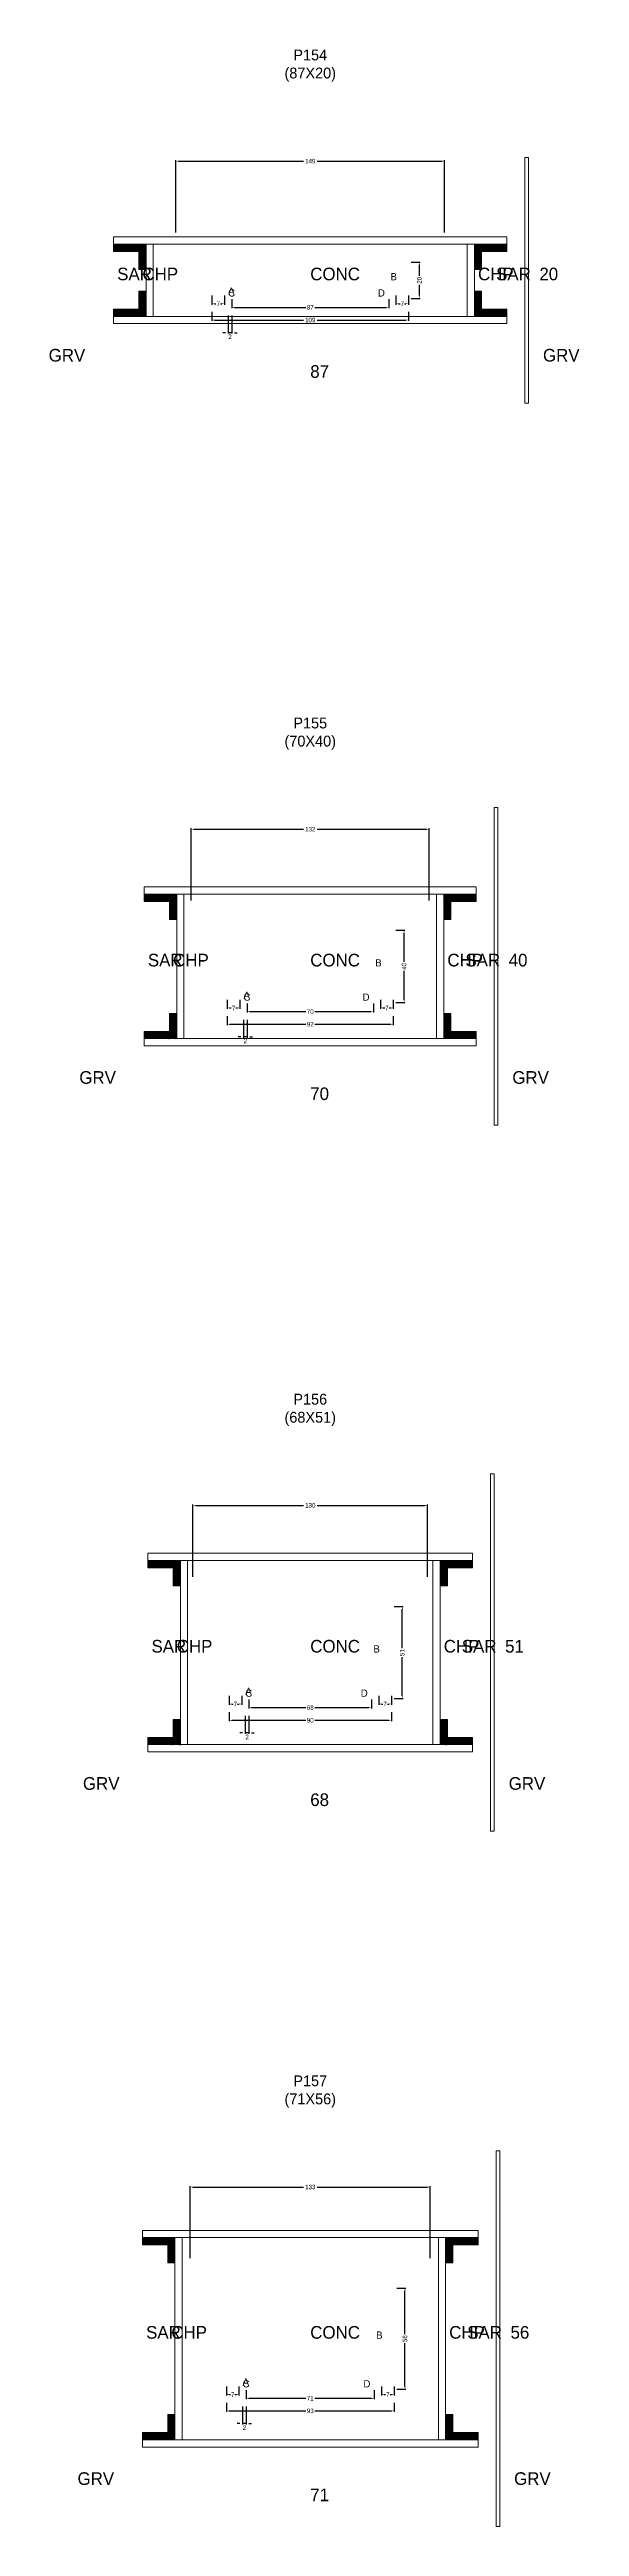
# Model space of a CAD drawing. Header units: centimetres. Extents: x -10500 to 4121, y -45226 to 295.
# Drawn here: x -145 to 149, y -39484 to -38112 of the extents above; entities that cross this region are included whole.
import ezdxf

# ---------------------------------------------------------------- set-up
doc = ezdxf.new("R2010")
doc.units = ezdxf.units.CM
for name, color, linetype in [('COTA', 241, 'Continuous'), ('Hachura', 251, 'Continuous'), ('NOMENCLATURA', 7, 'Continuous'), ('SARRAFO', 251, 'Continuous'), ('Texto Seção', 7, 'Continuous')]:
    doc.layers.add(name, color=color, linetype=linetype)
doc.dimstyles.new('cotax2', dxfattribs={"dimtxt": 2.5, "dimasz": 1.5, "dimexe": 0.5, "dimexo": 0.5, "dimgap": 0.5, "dimtad": 1, "dimcen": 2.5, "dimazin": 3, "dimtfac": 1, "dimtmove": 0, "dimatfit": 3})

# ---------------------------------------------------------------- blocks, each defined once
blk = doc.blocks.new('_CLOSEDFILLED')
at = {"color": 0, "linetype": 'BYBLOCK'}
blk.add_solid([(-1, 0.16), (0, 0), (-1, -0.16)], dxfattribs=at)
blk = doc.blocks.new('*D2640')
for p, q in [((-54.5, -38257.5), (-54.5, -38262.5)), ((54.5, -38257.5), (54.5, -38262.5)), ((-53, -38262), (-3.75, -38262)), ((3.75, -38262), (53, -38262))]:
    blk.add_line(p, q)
at = {"layer": 'Defpoints'}
for p in [(-54.5, -38257), (54.5, -38257), (-54.5, -38262)]:
    blk.add_point(p, dxfattribs=at)
at = {"layer": 'COTA', "xscale": 1.5, "yscale": 1.5, "rotation": 180}
blk.add_blockref('_CLOSEDFILLED', (-54.5, -38262), dxfattribs=at)
at = {"layer": 'COTA', "xscale": 1.5, "yscale": 1.5}
blk.add_blockref('_CLOSEDFILLED', (54.5, -38262), dxfattribs=at)
at = {"layer": 'COTA', "insert": (0, -38262), "char_height": 2.5, "attachment_point": 5}
blk.add_mtext('109', dxfattribs=at)
blk = doc.blocks.new('*D2641')
for p, q in [((-43.5, -38250.5), (-43.5, -38255.5)), ((-42, -38255), (-2.5, -38255)), ((2.5, -38255), (42, -38255)), ((43.5, -38250.5), (43.5, -38255.5))]:
    blk.add_line(p, q)
at = {"layer": 'Defpoints'}
for p in [(-43.5, -38250), (-43.5, -38255), (43.5, -38250)]:
    blk.add_point(p, dxfattribs=at)
at = {"layer": 'COTA', "xscale": 1.5, "yscale": 1.5, "rotation": 180}
blk.add_blockref('_CLOSEDFILLED', (-43.5, -38255), dxfattribs=at)
at = {"layer": 'COTA', "xscale": 1.5, "yscale": 1.5}
blk.add_blockref('_CLOSEDFILLED', (43.5, -38255), dxfattribs=at)
at = {"layer": 'COTA', "insert": (0, -38255), "char_height": 2.5, "attachment_point": 5}
blk.add_mtext('87', dxfattribs=at)
blk = doc.blocks.new('*D2642')
for p, q in [((56, -38230), (61, -38230)), ((60.5, -38237.5), (60.5, -38231.5)), ((60.5, -38248.5), (60.5, -38242.5)), ((56, -38250), (61, -38250))]:
    blk.add_line(p, q)
at = {"layer": 'Defpoints'}
for p in [(55.5, -38230), (55.5, -38250), (60.5, -38250)]:
    blk.add_point(p, dxfattribs=at)
at = {"layer": 'COTA', "xscale": 1.5, "yscale": 1.5}
for p, rotation in [((60.5, -38230), 90), ((60.5, -38250), 270)]:
    blk.add_blockref('_CLOSEDFILLED', p, dxfattribs=dict(at, rotation=rotation))
at = {"layer": 'COTA', "insert": (60.5, -38240), "char_height": 2.5, "attachment_point": 5, "rotation": 90}
blk.add_mtext('20', dxfattribs=at)
blk = doc.blocks.new('*D2643')
for p, q in [((-54.5, -38248.5), (-54.5, -38253.5)), ((-53, -38253), (-52.25, -38253)), ((-49.75, -38253), (-49, -38253)), ((-47.5, -38248.5), (-47.5, -38253.5))]:
    blk.add_line(p, q)
at = {"layer": 'Defpoints'}
for p in [(-54.5, -38248), (-54.5, -38253), (-47.5, -38248)]:
    blk.add_point(p, dxfattribs=at)
at = {"layer": 'COTA', "xscale": 1.5, "yscale": 1.5, "rotation": 180}
blk.add_blockref('_CLOSEDFILLED', (-54.5, -38253), dxfattribs=at)
at = {"layer": 'COTA', "xscale": 1.5, "yscale": 1.5}
blk.add_blockref('_CLOSEDFILLED', (-47.5, -38253), dxfattribs=at)
at = {"layer": 'COTA', "insert": (-51, -38253), "char_height": 2.5, "attachment_point": 5}
blk.add_mtext('7', dxfattribs=at)
blk = doc.blocks.new('*D2644')
for p, q in [((47.5, -38248.5), (47.5, -38253.5)), ((49, -38253), (49.75, -38253)), ((52.25, -38253), (53, -38253)), ((54.5, -38248.5), (54.5, -38253.5))]:
    blk.add_line(p, q)
at = {"layer": 'Defpoints'}
for p in [(47.5, -38248), (47.5, -38253), (54.5, -38248)]:
    blk.add_point(p, dxfattribs=at)
at = {"layer": 'COTA', "xscale": 1.5, "yscale": 1.5, "rotation": 180}
blk.add_blockref('_CLOSEDFILLED', (47.5, -38253), dxfattribs=at)
at = {"layer": 'COTA', "xscale": 1.5, "yscale": 1.5}
blk.add_blockref('_CLOSEDFILLED', (54.5, -38253), dxfattribs=at)
at = {"layer": 'COTA', "insert": (51, -38253), "char_height": 2.5, "attachment_point": 5}
blk.add_mtext('7', dxfattribs=at)
blk = doc.blocks.new('*D2645')
for p, q in [((-74.5, -38213.5), (-74.5, -38173.5)), ((-73, -38174), (-3.75, -38174)), ((3.75, -38174), (73, -38174)), ((74.5, -38213.5), (74.5, -38173.5))]:
    blk.add_line(p, q)
at = {"layer": 'Defpoints'}
for p in [(-74.5, -38174), (-74.5, -38214), (74.5, -38214)]:
    blk.add_point(p, dxfattribs=at)
at = {"layer": 'COTA', "xscale": 1.5, "yscale": 1.5, "rotation": 180}
blk.add_blockref('_CLOSEDFILLED', (-74.5, -38174), dxfattribs=at)
at = {"layer": 'COTA', "xscale": 1.5, "yscale": 1.5}
blk.add_blockref('_CLOSEDFILLED', (74.5, -38174), dxfattribs=at)
at = {"layer": 'COTA', "insert": (0, -38174), "char_height": 2.5, "attachment_point": 5}
blk.add_mtext('149', dxfattribs=at)
blk = doc.blocks.new('*D2666')
for p, q in [((-46, -38647.5), (-46, -38652.5)), ((-44.5, -38652), (-2.5, -38652)), ((2.5, -38652), (44.5, -38652)), ((46, -38647.5), (46, -38652.5))]:
    blk.add_line(p, q)
at = {"layer": 'Defpoints'}
for p in [(-46, -38647), (-46, -38652), (46, -38647)]:
    blk.add_point(p, dxfattribs=at)
at = {"layer": 'COTA', "xscale": 1.5, "yscale": 1.5, "rotation": 180}
blk.add_blockref('_CLOSEDFILLED', (-46, -38652), dxfattribs=at)
at = {"layer": 'COTA', "xscale": 1.5, "yscale": 1.5}
blk.add_blockref('_CLOSEDFILLED', (46, -38652), dxfattribs=at)
at = {"layer": 'COTA', "insert": (0, -38652), "char_height": 2.5, "attachment_point": 5}
blk.add_mtext('92', dxfattribs=at)
blk = doc.blocks.new('*D2667')
for p, q in [((-35, -38640.5), (-35, -38645.5)), ((35, -38640.5), (35, -38645.5)), ((-33.5, -38645), (-2.5, -38645)), ((2.5, -38645), (33.5, -38645))]:
    blk.add_line(p, q)
at = {"layer": 'Defpoints'}
for p in [(-35, -38640), (35, -38640), (-35, -38645)]:
    blk.add_point(p, dxfattribs=at)
at = {"layer": 'COTA', "xscale": 1.5, "yscale": 1.5, "rotation": 180}
blk.add_blockref('_CLOSEDFILLED', (-35, -38645), dxfattribs=at)
at = {"layer": 'COTA', "xscale": 1.5, "yscale": 1.5}
blk.add_blockref('_CLOSEDFILLED', (35, -38645), dxfattribs=at)
at = {"layer": 'COTA', "insert": (0, -38645), "char_height": 2.5, "attachment_point": 5}
blk.add_mtext('70', dxfattribs=at)
blk = doc.blocks.new('*D2668')
for p, q in [((47.5, -38600), (52.5, -38600)), ((52, -38617.5), (52, -38601.5)), ((52, -38638.5), (52, -38622.5)), ((47.5, -38640), (52.5, -38640))]:
    blk.add_line(p, q)
at = {"layer": 'Defpoints'}
for p in [(47, -38600), (47, -38640), (52, -38640)]:
    blk.add_point(p, dxfattribs=at)
at = {"layer": 'COTA', "xscale": 1.5, "yscale": 1.5}
for p, rotation in [((52, -38600), 90), ((52, -38640), 270)]:
    blk.add_blockref('_CLOSEDFILLED', p, dxfattribs=dict(at, rotation=rotation))
at = {"layer": 'COTA', "insert": (52, -38620), "char_height": 2.5, "attachment_point": 5, "rotation": 90}
blk.add_mtext('40', dxfattribs=at)
blk = doc.blocks.new('*D2669')
for p, q in [((-46, -38638.5), (-46, -38643.5)), ((-44.5, -38643), (-43.75, -38643)), ((-41.25, -38643), (-40.5, -38643)), ((-39, -38638.5), (-39, -38643.5))]:
    blk.add_line(p, q)
at = {"layer": 'Defpoints'}
for p in [(-46, -38638), (-46, -38643), (-39, -38638)]:
    blk.add_point(p, dxfattribs=at)
at = {"layer": 'COTA', "xscale": 1.5, "yscale": 1.5, "rotation": 180}
blk.add_blockref('_CLOSEDFILLED', (-46, -38643), dxfattribs=at)
at = {"layer": 'COTA', "xscale": 1.5, "yscale": 1.5}
blk.add_blockref('_CLOSEDFILLED', (-39, -38643), dxfattribs=at)
at = {"layer": 'COTA', "insert": (-42.5, -38643), "char_height": 2.5, "attachment_point": 5}
blk.add_mtext('7', dxfattribs=at)
blk = doc.blocks.new('*D2670')
for p, q in [((39, -38638.5), (39, -38643.5)), ((40.5, -38643), (41.25, -38643)), ((43.75, -38643), (44.5, -38643)), ((46, -38638.5), (46, -38643.5))]:
    blk.add_line(p, q)
at = {"layer": 'Defpoints'}
for p in [(39, -38638), (39, -38643), (46, -38638)]:
    blk.add_point(p, dxfattribs=at)
at = {"layer": 'COTA', "xscale": 1.5, "yscale": 1.5, "rotation": 180}
blk.add_blockref('_CLOSEDFILLED', (39, -38643), dxfattribs=at)
at = {"layer": 'COTA', "xscale": 1.5, "yscale": 1.5}
blk.add_blockref('_CLOSEDFILLED', (46, -38643), dxfattribs=at)
at = {"layer": 'COTA', "insert": (42.5, -38643), "char_height": 2.5, "attachment_point": 5}
blk.add_mtext('7', dxfattribs=at)
blk = doc.blocks.new('*D2671')
for p, q in [((-66, -38583.5), (-66, -38543.5)), ((-64.5, -38544), (-3.75, -38544)), ((3.75, -38544), (64.5, -38544)), ((66, -38583.5), (66, -38543.5))]:
    blk.add_line(p, q)
at = {"layer": 'Defpoints'}
for p in [(-66, -38544), (-66, -38584), (66, -38584)]:
    blk.add_point(p, dxfattribs=at)
at = {"layer": 'COTA', "xscale": 1.5, "yscale": 1.5, "rotation": 180}
blk.add_blockref('_CLOSEDFILLED', (-66, -38544), dxfattribs=at)
at = {"layer": 'COTA', "xscale": 1.5, "yscale": 1.5}
blk.add_blockref('_CLOSEDFILLED', (66, -38544), dxfattribs=at)
at = {"layer": 'COTA', "insert": (0, -38544), "char_height": 2.5, "attachment_point": 5}
blk.add_mtext('132', dxfattribs=at)
blk = doc.blocks.new('*D2692')
for p, q in [((-45, -39033), (-45, -39038)), ((-43.5, -39037.5), (-2.5, -39037.5)), ((2.5, -39037.5), (43.5, -39037.5)), ((45, -39033), (45, -39038))]:
    blk.add_line(p, q)
at = {"layer": 'Defpoints'}
for p in [(-45, -39032.5), (-45, -39037.5), (45, -39032.5)]:
    blk.add_point(p, dxfattribs=at)
at = {"layer": 'COTA', "xscale": 1.5, "yscale": 1.5, "rotation": 180}
blk.add_blockref('_CLOSEDFILLED', (-45, -39037.5), dxfattribs=at)
at = {"layer": 'COTA', "xscale": 1.5, "yscale": 1.5}
blk.add_blockref('_CLOSEDFILLED', (45, -39037.5), dxfattribs=at)
at = {"layer": 'COTA', "insert": (0, -39037.5), "char_height": 2.5, "attachment_point": 5}
blk.add_mtext('90', dxfattribs=at)
blk = doc.blocks.new('*D2693')
for p, q in [((-34, -39026), (-34, -39031)), ((34, -39026), (34, -39031)), ((-32.5, -39030.5), (-2.5, -39030.5)), ((2.5, -39030.5), (32.5, -39030.5))]:
    blk.add_line(p, q)
at = {"layer": 'Defpoints'}
for p in [(-34, -39025.5), (34, -39025.5), (-34, -39030.5)]:
    blk.add_point(p, dxfattribs=at)
at = {"layer": 'COTA', "xscale": 1.5, "yscale": 1.5, "rotation": 180}
blk.add_blockref('_CLOSEDFILLED', (-34, -39030.5), dxfattribs=at)
at = {"layer": 'COTA', "xscale": 1.5, "yscale": 1.5}
blk.add_blockref('_CLOSEDFILLED', (34, -39030.5), dxfattribs=at)
at = {"layer": 'COTA', "insert": (0, -39030.5), "char_height": 2.5, "attachment_point": 5}
blk.add_mtext('68', dxfattribs=at)
blk = doc.blocks.new('*D2694')
for p, q in [((46.5, -38974.5), (51.5, -38974.5)), ((51, -38997.5), (51, -38976)), ((51, -39024), (51, -39002.5)), ((46.5, -39025.5), (51.5, -39025.5))]:
    blk.add_line(p, q)
at = {"layer": 'Defpoints'}
for p in [(46, -38974.5), (46, -39025.5), (51, -39025.5)]:
    blk.add_point(p, dxfattribs=at)
at = {"layer": 'COTA', "xscale": 1.5, "yscale": 1.5}
for p, rotation in [((51, -38974.5), 90), ((51, -39025.5), 270)]:
    blk.add_blockref('_CLOSEDFILLED', p, dxfattribs=dict(at, rotation=rotation))
at = {"layer": 'COTA', "insert": (51, -39000), "char_height": 2.5, "attachment_point": 5, "rotation": 90}
blk.add_mtext('51', dxfattribs=at)
blk = doc.blocks.new('*D2695')
for p, q in [((-45, -39024), (-45, -39029)), ((-38, -39024), (-38, -39029)), ((-43.5, -39028.5), (-42.75, -39028.5)), ((-40.25, -39028.5), (-39.5, -39028.5))]:
    blk.add_line(p, q)
at = {"layer": 'Defpoints'}
for p in [(-45, -39023.5), (-38, -39023.5), (-45, -39028.5)]:
    blk.add_point(p, dxfattribs=at)
at = {"layer": 'COTA', "xscale": 1.5, "yscale": 1.5, "rotation": 180}
blk.add_blockref('_CLOSEDFILLED', (-45, -39028.5), dxfattribs=at)
at = {"layer": 'COTA', "xscale": 1.5, "yscale": 1.5}
blk.add_blockref('_CLOSEDFILLED', (-38, -39028.5), dxfattribs=at)
at = {"layer": 'COTA', "insert": (-41.5, -39028.5), "char_height": 2.5, "attachment_point": 5}
blk.add_mtext('7', dxfattribs=at)
blk = doc.blocks.new('*D2696')
for p, q in [((38, -39024), (38, -39029)), ((45, -39024), (45, -39029)), ((39.5, -39028.5), (40.25, -39028.5)), ((42.75, -39028.5), (43.5, -39028.5))]:
    blk.add_line(p, q)
at = {"layer": 'Defpoints'}
for p in [(38, -39023.5), (45, -39023.5), (38, -39028.5)]:
    blk.add_point(p, dxfattribs=at)
at = {"layer": 'COTA', "xscale": 1.5, "yscale": 1.5, "rotation": 180}
blk.add_blockref('_CLOSEDFILLED', (38, -39028.5), dxfattribs=at)
at = {"layer": 'COTA', "xscale": 1.5, "yscale": 1.5}
blk.add_blockref('_CLOSEDFILLED', (45, -39028.5), dxfattribs=at)
at = {"layer": 'COTA', "insert": (41.5, -39028.5), "char_height": 2.5, "attachment_point": 5}
blk.add_mtext('7', dxfattribs=at)
blk = doc.blocks.new('*D2697')
for p, q in [((-65, -38958), (-65, -38918)), ((65, -38958), (65, -38918)), ((-63.5, -38918.5), (-3.75, -38918.5)), ((3.75, -38918.5), (63.5, -38918.5))]:
    blk.add_line(p, q)
at = {"layer": 'Defpoints'}
for p in [(-65, -38918.5), (-65, -38958.5), (65, -38958.5)]:
    blk.add_point(p, dxfattribs=at)
at = {"layer": 'COTA', "xscale": 1.5, "yscale": 1.5, "rotation": 180}
blk.add_blockref('_CLOSEDFILLED', (-65, -38918.5), dxfattribs=at)
at = {"layer": 'COTA', "xscale": 1.5, "yscale": 1.5}
blk.add_blockref('_CLOSEDFILLED', (65, -38918.5), dxfattribs=at)
at = {"layer": 'COTA', "insert": (0, -38918.5), "char_height": 2.5, "attachment_point": 5}
blk.add_mtext('130', dxfattribs=at)
blk = doc.blocks.new('*D2718')
for p, q in [((-46.5, -39415.5), (-46.5, -39420.5)), ((-45, -39420), (-2.5, -39420)), ((2.5, -39420), (45, -39420)), ((46.5, -39415.5), (46.5, -39420.5))]:
    blk.add_line(p, q)
at = {"layer": 'Defpoints'}
for p in [(-46.5, -39415), (-46.5, -39420), (46.5, -39415)]:
    blk.add_point(p, dxfattribs=at)
at = {"layer": 'COTA', "xscale": 1.5, "yscale": 1.5, "rotation": 180}
blk.add_blockref('_CLOSEDFILLED', (-46.5, -39420), dxfattribs=at)
at = {"layer": 'COTA', "xscale": 1.5, "yscale": 1.5}
blk.add_blockref('_CLOSEDFILLED', (46.5, -39420), dxfattribs=at)
at = {"layer": 'COTA', "insert": (0, -39420), "char_height": 2.5, "attachment_point": 5}
blk.add_mtext('93', dxfattribs=at)
blk = doc.blocks.new('*D2719')
for p, q in [((-35.5, -39408.5), (-35.5, -39413.5)), ((35.5, -39408.5), (35.5, -39413.5)), ((-34, -39413), (-2.5, -39413)), ((2.5, -39413), (34, -39413))]:
    blk.add_line(p, q)
at = {"layer": 'Defpoints'}
for p in [(-35.5, -39408), (35.5, -39408), (-35.5, -39413)]:
    blk.add_point(p, dxfattribs=at)
at = {"layer": 'COTA', "xscale": 1.5, "yscale": 1.5, "rotation": 180}
blk.add_blockref('_CLOSEDFILLED', (-35.5, -39413), dxfattribs=at)
at = {"layer": 'COTA', "xscale": 1.5, "yscale": 1.5}
blk.add_blockref('_CLOSEDFILLED', (35.5, -39413), dxfattribs=at)
at = {"layer": 'COTA', "insert": (0, -39413), "char_height": 2.5, "attachment_point": 5}
blk.add_mtext('71', dxfattribs=at)
blk = doc.blocks.new('*D2720')
for p, q in [((48, -39352), (53, -39352)), ((52.5, -39377.5), (52.5, -39353.5)), ((52.5, -39406.5), (52.5, -39382.5)), ((48, -39408), (53, -39408))]:
    blk.add_line(p, q)
at = {"layer": 'Defpoints'}
for p in [(47.5, -39352), (47.5, -39408), (52.5, -39408)]:
    blk.add_point(p, dxfattribs=at)
at = {"layer": 'COTA', "xscale": 1.5, "yscale": 1.5}
for p, rotation in [((52.5, -39352), 90), ((52.5, -39408), 270)]:
    blk.add_blockref('_CLOSEDFILLED', p, dxfattribs=dict(at, rotation=rotation))
at = {"layer": 'COTA', "insert": (52.5, -39380), "char_height": 2.5, "attachment_point": 5, "rotation": 90}
blk.add_mtext('56', dxfattribs=at)
blk = doc.blocks.new('*D2721')
for p, q in [((-46.5, -39406.5), (-46.5, -39411.5)), ((-45, -39411), (-44.25, -39411)), ((-41.75, -39411), (-41, -39411)), ((-39.5, -39406.5), (-39.5, -39411.5))]:
    blk.add_line(p, q)
at = {"layer": 'Defpoints'}
for p in [(-46.5, -39406), (-46.5, -39411), (-39.5, -39406)]:
    blk.add_point(p, dxfattribs=at)
at = {"layer": 'COTA', "xscale": 1.5, "yscale": 1.5, "rotation": 180}
blk.add_blockref('_CLOSEDFILLED', (-46.5, -39411), dxfattribs=at)
at = {"layer": 'COTA', "xscale": 1.5, "yscale": 1.5}
blk.add_blockref('_CLOSEDFILLED', (-39.5, -39411), dxfattribs=at)
at = {"layer": 'COTA', "insert": (-43, -39411), "char_height": 2.5, "attachment_point": 5}
blk.add_mtext('7', dxfattribs=at)
blk = doc.blocks.new('*D2722')
for p, q in [((39.5, -39406.5), (39.5, -39411.5)), ((41, -39411), (41.75, -39411)), ((44.25, -39411), (45, -39411)), ((46.5, -39406.5), (46.5, -39411.5))]:
    blk.add_line(p, q)
at = {"layer": 'Defpoints'}
for p in [(39.5, -39406), (39.5, -39411), (46.5, -39406)]:
    blk.add_point(p, dxfattribs=at)
at = {"layer": 'COTA', "xscale": 1.5, "yscale": 1.5, "rotation": 180}
blk.add_blockref('_CLOSEDFILLED', (39.5, -39411), dxfattribs=at)
at = {"layer": 'COTA', "xscale": 1.5, "yscale": 1.5}
blk.add_blockref('_CLOSEDFILLED', (46.5, -39411), dxfattribs=at)
at = {"layer": 'COTA', "insert": (43, -39411), "char_height": 2.5, "attachment_point": 5}
blk.add_mtext('7', dxfattribs=at)
blk = doc.blocks.new('*D2723')
for p, q in [((-66.5, -39335.5), (-66.5, -39295.5)), ((-65, -39296), (-3.75, -39296)), ((3.75, -39296), (65, -39296)), ((66.5, -39335.5), (66.5, -39295.5))]:
    blk.add_line(p, q)
at = {"layer": 'Defpoints'}
for p in [(-66.5, -39296), (-66.5, -39336), (66.5, -39336)]:
    blk.add_point(p, dxfattribs=at)
at = {"layer": 'COTA', "xscale": 1.5, "yscale": 1.5, "rotation": 180}
blk.add_blockref('_CLOSEDFILLED', (-66.5, -39296), dxfattribs=at)
at = {"layer": 'COTA', "xscale": 1.5, "yscale": 1.5}
blk.add_blockref('_CLOSEDFILLED', (66.5, -39296), dxfattribs=at)
at = {"layer": 'COTA', "insert": (0, -39296), "char_height": 2.5, "attachment_point": 5}
blk.add_mtext('133', dxfattribs=at)

msp = doc.modelspace()

# ---------------------------------------------------------------- hatches: boundary and pattern name
at = {"layer": 'SARRAFO'}
h = msp.add_hatch(dxfattribs=at)
h.set_pattern_fill('SOLID', scale=2)
h.paths.add_polyline_path([(-109, -38224), (-95, -38224), (-95, -38220), (-109, -38220)])
h = msp.add_hatch(dxfattribs=at)
h.set_pattern_fill('SOLID', scale=2)
h.paths.add_polyline_path([(-95, -38234), (-91, -38234), (-91, -38220), (-95, -38220)])
h = msp.add_hatch(dxfattribs=at)
h.set_pattern_fill('SOLID', scale=2)
h.paths.add_polyline_path([(91, -38234), (95, -38234), (95, -38220), (91, -38220)])
h = msp.add_hatch(dxfattribs=at)
h.set_pattern_fill('SOLID', scale=2)
h.paths.add_polyline_path([(95, -38224), (109, -38224), (109, -38220), (95, -38220)])
h = msp.add_hatch(dxfattribs=at)
h.set_pattern_fill('SOLID', scale=2)
h.paths.add_polyline_path([(-109, -38260), (-95, -38260), (-95, -38256), (-109, -38256)])
h = msp.add_hatch(dxfattribs=at)
h.set_pattern_fill('SOLID', scale=2)
h.paths.add_polyline_path([(-95, -38260), (-91, -38260), (-91, -38246), (-95, -38246)])
h = msp.add_hatch(dxfattribs=at)
h.set_pattern_fill('SOLID', scale=2)
h.paths.add_polyline_path([(91, -38260), (95, -38260), (95, -38246), (91, -38246)])
h = msp.add_hatch(dxfattribs=at)
h.set_pattern_fill('SOLID', scale=2)
h.paths.add_polyline_path([(95, -38260), (109, -38260), (109, -38256), (95, -38256)])
h = msp.add_hatch(dxfattribs=at)
h.set_pattern_fill('SOLID', scale=2)
h.paths.add_polyline_path([(-92, -38584), (-78, -38584), (-78, -38580), (-92, -38580)])
h = msp.add_hatch(dxfattribs=at)
h.set_pattern_fill('SOLID', scale=2)
h.paths.add_polyline_path([(-78, -38594), (-74, -38594), (-74, -38580), (-78, -38580)])
h = msp.add_hatch(dxfattribs=at)
h.set_pattern_fill('SOLID', scale=2)
h.paths.add_polyline_path([(74, -38594), (78, -38594), (78, -38580), (74, -38580)])
h = msp.add_hatch(dxfattribs=at)
h.set_pattern_fill('SOLID', scale=2)
h.paths.add_polyline_path([(78, -38584), (92, -38584), (92, -38580), (78, -38580)])
h = msp.add_hatch(dxfattribs=at)
h.set_pattern_fill('SOLID', scale=2)
h.paths.add_polyline_path([(-92, -38660), (-78, -38660), (-78, -38656), (-92, -38656)])
h = msp.add_hatch(dxfattribs=at)
h.set_pattern_fill('SOLID', scale=2)
h.paths.add_polyline_path([(-78, -38660), (-74, -38660), (-74, -38646), (-78, -38646)])
h = msp.add_hatch(dxfattribs=at)
h.set_pattern_fill('SOLID', scale=2)
h.paths.add_polyline_path([(74, -38660), (78, -38660), (78, -38646), (74, -38646)])
h = msp.add_hatch(dxfattribs=at)
h.set_pattern_fill('SOLID', scale=2)
h.paths.add_polyline_path([(78, -38660), (92, -38660), (92, -38656), (78, -38656)])
h = msp.add_hatch(dxfattribs=at)
h.set_pattern_fill('SOLID', scale=2)
h.paths.add_polyline_path([(-90, -38953), (-76, -38953), (-76, -38949), (-90, -38949)])
h = msp.add_hatch(dxfattribs=at)
h.set_pattern_fill('SOLID', scale=2)
h.paths.add_polyline_path([(-76, -38963), (-72, -38963), (-72, -38949), (-76, -38949)])
h = msp.add_hatch(dxfattribs=at)
h.set_pattern_fill('SOLID', scale=2)
h.paths.add_polyline_path([(72, -38963), (76, -38963), (76, -38949), (72, -38949)])
h = msp.add_hatch(dxfattribs=at)
h.set_pattern_fill('SOLID', scale=2)
h.paths.add_polyline_path([(76, -38953), (90, -38953), (90, -38949), (76, -38949)])
h = msp.add_hatch(dxfattribs=at)
h.set_pattern_fill('SOLID', scale=2)
h.paths.add_polyline_path([(-76, -39051), (-72, -39051), (-72, -39037), (-76, -39037)])
h = msp.add_hatch(dxfattribs=at)
h.set_pattern_fill('SOLID', scale=2)
h.paths.add_polyline_path([(72, -39051), (76, -39051), (76, -39037), (72, -39037)])
h = msp.add_hatch(dxfattribs=at)
h.set_pattern_fill('SOLID', scale=2)
h.paths.add_polyline_path([(-90, -39051), (-76, -39051), (-76, -39047), (-90, -39047)])
h = msp.add_hatch(dxfattribs=at)
h.set_pattern_fill('SOLID', scale=2)
h.paths.add_polyline_path([(76, -39051), (90, -39051), (90, -39047), (76, -39047)])
h = msp.add_hatch(dxfattribs=at)
h.set_pattern_fill('SOLID', scale=2)
h.paths.add_polyline_path([(-93, -39328), (-79, -39328), (-79, -39324), (-93, -39324)])
h = msp.add_hatch(dxfattribs=at)
h.set_pattern_fill('SOLID', scale=2)
h.paths.add_polyline_path([(-79, -39338), (-75, -39338), (-75, -39324), (-79, -39324)])
h = msp.add_hatch(dxfattribs=at)
h.set_pattern_fill('SOLID', scale=2)
h.paths.add_polyline_path([(75, -39338), (79, -39338), (79, -39324), (75, -39324)])
h = msp.add_hatch(dxfattribs=at)
h.set_pattern_fill('SOLID', scale=2)
h.paths.add_polyline_path([(79, -39328), (93, -39328), (93, -39324), (79, -39324)])
h = msp.add_hatch(dxfattribs=at)
h.set_pattern_fill('SOLID', scale=2)
h.paths.add_polyline_path([(-79, -39436), (-75, -39436), (-75, -39422), (-79, -39422)])
h = msp.add_hatch(dxfattribs=at)
h.set_pattern_fill('SOLID', scale=2)
h.paths.add_polyline_path([(75, -39436), (79, -39436), (79, -39422), (75, -39422)])
h = msp.add_hatch(dxfattribs=at)
h.set_pattern_fill('SOLID', scale=2)
h.paths.add_polyline_path([(-93, -39436), (-79, -39436), (-79, -39432), (-93, -39432)])
h = msp.add_hatch(dxfattribs=at)
h.set_pattern_fill('SOLID', scale=2)
h.paths.add_polyline_path([(79, -39436), (93, -39436), (93, -39432), (79, -39432)])

# ---------------------------------------------------------------- linework, layer by layer
at = {"layer": 'Hachura', "lineweight": 13}
for points in [[(119, -38308), (121, -38308), (121, -38172), (119, -38172)], [(102, -38708), (104, -38708), (104, -38532), (102, -38532)], [(100, -39099), (102, -39099), (102, -38901), (100, -38901)], [(103, -39484), (105, -39484), (105, -39276), (103, -39276)]]:
    msp.add_lwpolyline(points, close=True, dxfattribs=at)
at = {"layer": 'Hachura', "lineweight": 18}
for points in [[(-109, -38220), (109, -38220), (109, -38216), (-109, -38216)], [(-91, -38260), (-87, -38260), (-87, -38220), (-91, -38220)], [(87, -38260), (91, -38260), (91, -38220), (87, -38220)], [(-109, -38264), (109, -38264), (109, -38260), (-109, -38260)], [(-92, -38580), (92, -38580), (92, -38576), (-92, -38576)], [(-74, -38660), (-70, -38660), (-70, -38580), (-74, -38580)], [(70, -38660), (74, -38660), (74, -38580), (70, -38580)], [(-92, -38664), (92, -38664), (92, -38660), (-92, -38660)], [(-90, -38949), (90, -38949), (90, -38945), (-90, -38945)], [(-72, -39051), (-68, -39051), (-68, -38949), (-72, -38949)], [(68, -39051), (72, -39051), (72, -38949), (68, -38949)], [(-90, -39055), (90, -39055), (90, -39051), (-90, -39051)], [(-93, -39324), (93, -39324), (93, -39320), (-93, -39320)], [(-75, -39436), (-71, -39436), (-71, -39324), (-75, -39324)], [(71, -39436), (75, -39436), (75, -39324), (71, -39324)], [(-93, -39440), (93, -39440), (93, -39436), (-93, -39436)]]:
    msp.add_lwpolyline(points, close=True, dxfattribs=at)
at = {"layer": 'SARRAFO', "lineweight": 13}
for points in [[(-109, -38224), (-95, -38224), (-95, -38220), (-109, -38220)], [(-95, -38234), (-91, -38234), (-91, -38220), (-95, -38220)], [(91, -38234), (95, -38234), (95, -38220), (91, -38220)], [(95, -38224), (109, -38224), (109, -38220), (95, -38220)], [(-109, -38260), (-95, -38260), (-95, -38256), (-109, -38256)], [(-95, -38260), (-91, -38260), (-91, -38246), (-95, -38246)], [(91, -38260), (95, -38260), (95, -38246), (91, -38246)], [(95, -38260), (109, -38260), (109, -38256), (95, -38256)], [(-92, -38584), (-78, -38584), (-78, -38580), (-92, -38580)], [(-78, -38594), (-74, -38594), (-74, -38580), (-78, -38580)], [(74, -38594), (78, -38594), (78, -38580), (74, -38580)], [(78, -38584), (92, -38584), (92, -38580), (78, -38580)], [(-92, -38660), (-78, -38660), (-78, -38656), (-92, -38656)], [(-78, -38660), (-74, -38660), (-74, -38646), (-78, -38646)], [(74, -38660), (78, -38660), (78, -38646), (74, -38646)], [(78, -38660), (92, -38660), (92, -38656), (78, -38656)], [(-90, -38953), (-76, -38953), (-76, -38949), (-90, -38949)], [(-76, -38963), (-72, -38963), (-72, -38949), (-76, -38949)], [(72, -38963), (76, -38963), (76, -38949), (72, -38949)], [(76, -38953), (90, -38953), (90, -38949), (76, -38949)], [(-76, -39051), (-72, -39051), (-72, -39037), (-76, -39037)], [(72, -39051), (76, -39051), (76, -39037), (72, -39037)], [(-90, -39051), (-76, -39051), (-76, -39047), (-90, -39047)], [(76, -39051), (90, -39051), (90, -39047), (76, -39047)], [(-93, -39328), (-79, -39328), (-79, -39324), (-93, -39324)], [(-79, -39338), (-75, -39338), (-75, -39324), (-79, -39324)], [(75, -39338), (79, -39338), (79, -39324), (75, -39324)], [(79, -39328), (93, -39328), (93, -39324), (79, -39324)], [(-79, -39436), (-75, -39436), (-75, -39422), (-79, -39422)], [(75, -39436), (79, -39436), (79, -39422), (75, -39422)], [(-93, -39436), (-79, -39436), (-79, -39432), (-93, -39432)], [(79, -39436), (93, -39436), (93, -39432), (79, -39432)]]:
    msp.add_lwpolyline(points, close=True, dxfattribs=at)

# ---------------------------------------------------------------- texts
at = {"layer": 'NOMENCLATURA'}
for s, p in [('A', (-45.5, -38248)), ('C', (-45.5, -38249)), ('D', (37.5, -38249)), ('B', (44.5, -38240)), ('B', (36, -38620)), ('A', (-37, -38638)), ('C', (-37, -38639)), ('D', (29, -38639)), ('B', (35, -39000)), ('A', (-36, -39023.5)), ('C', (-36, -39024.5)), ('D', (28, -39024.5)), ('B', (36.5, -39380)), ('A', (-37.5, -39406)), ('C', (-37.5, -39407)), ('D', (29.5, -39407))]:
    msp.add_text(s, height=4, dxfattribs=at).set_placement(p)
at = {"layer": 'NOMENCLATURA', "char_height": 6, "attachment_point": 8}
for s, insert in [('P154\\P(87X20)', (0, -38130)), ('P155\\P(70X40)', (0, -38500)), ('P156\\P(68X51)', (0, -38874.5)), ('P157\\P(71X56)', (0, -39252))]:
    msp.add_mtext(s, dxfattribs=dict(at, insert=insert))
at = {"layer": 'Texto Seção'}
for s, p in [('SAR', (-107, -38240)), ('CHP', (-93, -38240)), ('CONC', (0, -38240)), ('CHP', (93, -38240)), ('SAR', (103, -38240)), ('20', (127, -38240)), ('GRV', (-145, -38285)), ('87', (0, -38294)), ('GRV', (129, -38285)), ('SAR', (-90, -38620)), ('CHP', (-76, -38620)), ('CONC', (0, -38620)), ('CHP', (76, -38620)), ('SAR', (86, -38620)), ('40', (110, -38620)), ('GRV', (-128, -38685)), ('GRV', (112, -38685)), ('70', (0, -38694)), ('SAR', (-88, -39000)), ('CHP', (-74, -39000)), ('CONC', (0, -39000)), ('CHP', (74, -39000)), ('SAR', (84, -39000)), ('51', (108, -39000)), ('GRV', (-126, -39076)), ('GRV', (110, -39076)), ('68', (0, -39085)), ('SAR', (-91, -39380)), ('CHP', (-77, -39380)), ('CONC', (0, -39380)), ('CHP', (77, -39380)), ('SAR', (87, -39380)), ('56', (111, -39380)), ('GRV', (-129, -39461)), ('71', (0, -39470)), ('GRV', (113, -39461))]:
    msp.add_text(s, height=7, dxfattribs=at).set_placement(p)

# ---------------------------------------------------------------- dimensions: what is measured, and where the dimension line sits
at = {"layer": 'COTA'}
for base, p1, p2, picture, middle in [((-74.5, -38174), (-74.5, -38214), (74.5, -38214), '*D2645', (0, -38174)), ((-54.5, -38253), (-54.5, -38248), (-47.5, -38248), '*D2643', (-51, -38253)), ((-54.5, -38262), (-54.5, -38257), (54.5, -38257), '*D2640', (0, -38262)), ((-43.5, -38255), (-43.5, -38250), (43.5, -38250), '*D2641', (0, -38255)), ((47.5, -38253), (47.5, -38248), (54.5, -38248), '*D2644', (51, -38253)), ((-66, -38544), (-66, -38584), (66, -38584), '*D2671', (0, -38544)), ((-46, -38643), (-46, -38638), (-39, -38638), '*D2669', (-42.5, -38643)), ((-35, -38645), (-35, -38640), (35, -38640), '*D2667', (0, -38645)), ((39, -38643), (39, -38638), (46, -38638), '*D2670', (42.5, -38643)), ((-46, -38652), (-46, -38647), (46, -38647), '*D2666', (0, -38652)), ((-65, -38918.5), (-65, -38958.5), (65, -38958.5), '*D2697', (0, -38918.5)), ((-45, -39028.5), (-45, -39023.5), (-38, -39023.5), '*D2695', (-41.5, -39028.5)), ((-34, -39030.5), (-34, -39025.5), (34, -39025.5), '*D2693', (0, -39030.5)), ((38, -39028.5), (38, -39023.5), (45, -39023.5), '*D2696', (41.5, -39028.5)), ((-45, -39037.5), (-45, -39032.5), (45, -39032.5), '*D2692', (0, -39037.5)), ((-66.5, -39296), (-66.5, -39336), (66.5, -39336), '*D2723', (0, -39296)), ((-46.5, -39411), (-46.5, -39406), (-39.5, -39406), '*D2721', (-43, -39411)), ((-35.5, -39413), (-35.5, -39408), (35.5, -39408), '*D2719', (0, -39413)), ((39.5, -39411), (39.5, -39406), (46.5, -39406), '*D2722', (43, -39411)), ((-46.5, -39420), (-46.5, -39415), (46.5, -39415), '*D2718', (0, -39420))]:
    dim = msp.add_linear_dim(base=base, p1=p1, p2=p2, dimstyle='cotax2', dxfattribs=at)
    dim.commit()
    dim.dimension.update_dxf_attribs({"geometry": picture, "text_midpoint": middle})
for base, p1, p2, picture, middle in [((60.5, -38250), (55.5, -38250), (55.5, -38230), '*D2642', (60.5, -38240)), ((52, -38640), (47, -38640), (47, -38600), '*D2668', (52, -38620)), ((51, -39025.5), (46, -39025.5), (46, -38974.5), '*D2694', (51, -39000)), ((52.5, -39408), (47.5, -39408), (47.5, -39352), '*D2720', (52.5, -39380))]:
    dim = msp.add_linear_dim(base=base, p1=p1, p2=p2, angle=90, dimstyle='cotax2', dxfattribs=at)
    dim.commit()
    dim.dimension.update_dxf_attribs({"geometry": picture, "text_midpoint": middle})
for base, p1, p2 in [((-43.5, -38269), (-43.5, -38259), (-45.5, -38259)), ((-35, -38659), (-35, -38649), (-37, -38649)), ((-34, -39044.5), (-34, -39034.5), (-36, -39034.5)), ((-35.5, -39427), (-35.5, -39417), (-37.5, -39417))]:
    msp.add_linear_dim(base=base, p1=p1, p2=p2, dimstyle='cotax2', dxfattribs=at).render()

doc.saveas('drawing.dxf')
